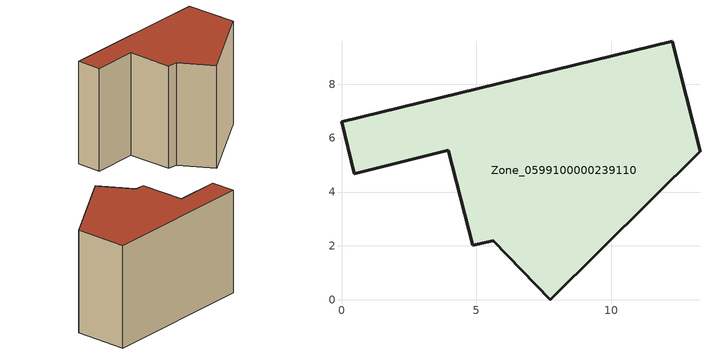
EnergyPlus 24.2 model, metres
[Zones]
Zone_0599100000239110
 floor ground (C_G): 12.27,9.6 13.29,5.52 7.74,0 5.64,2.19 4.87,2.02 3.97,5.56 0.48,4.68 0,6.61 z0
 wall outside (C_F): 13.29,5.52 12.27,9.6 0,6.61 0.48,4.68 3.97,5.56 4.87,2.02 5.64,2.19 7.74,0 13.29,5.52 z0:8.28
 roof outside (C_R): 7.74,0 13.29,5.52 12.27,9.6 0,6.61 0.48,4.68 3.97,5.56 4.87,2.02 5.64,2.19 z8.28
[BUILDING]
Pand.0599100000239110: North Axis=0; Terrain=City; Loads Convergence Tolerance Value=0.04; Temperature Convergence Tolerance Value=0.4; Solar Distribution=FullExterior; Maximum Number of Warmup Days=25; Minimum Number of Warmup Days=1
[Site:Location]
Rotterdam.The.Hague.AP_ZH_NLD Design_Conditions: Latitude=51.96; Longitude=4.45; Time Zone=1; Elevation=-4.5
[SITE:GROUNDTEMPERATURE:BUILDINGSURFACE]
18, 18, 18, 18, 18, 18, 18, 18, 18, 18, 18, 18
[MATERIAL] Thermal Absorptance=0.9; Solar Absorptance=0.7; Visible Absorptance=0.7
Name | Roughness | Thickness | Conductivity | Density | Specific Heat
G.TC.1975-1991 | MediumSmooth | 0.15 | 0.288461 | 540 | 1210
F.TC.1975-1991 | Rough | 0.3 | 0.230769 | 1920 | 840
R.TC.1975-1991 | MediumRough | 0.2 | 0.153846 | 1500 | 1000
[CONSTRUCTION]
C_G: G.TC.1975-1991
C_F: F.TC.1975-1991
C_R: R.TC.1975-1991
[ZONE]
Zone_0599100000239110: Type=1; Multiplier=1; Ceiling Height=Autocalculate; Volume=Autocalculate; Floor Area=autocalculate; Part of Total Floor Area=Yes
[ZONEINFILTRATION:DESIGNFLOWRATE]
Infil_Zone_0599100000239110: Zone or ZoneList or Space or SpaceList=Zone_0599100000239110; Schedule=AlwaysOn; Design Flow Rate Calculation Method=Flow/Area; Flow Rate per Floor Area=0.003; Constant Term Coefficient=1; Temperature Term Coefficient=0; Velocity Term Coefficient=0; Velocity Squared Term Coefficient=0
[HVACTEMPLATE:ZONE:IDEALLOADSAIRSYSTEM]
Zone_0599100000239110: Maximum Heating Supply Air Temperature=50; Minimum Cooling Supply Air Temperature=13; Maximum Heating Supply Air Humidity Ratio=0.0156; Minimum Cooling Supply Air Humidity Ratio=0.0077; Heating Limit=NoLimit; Cooling Limit=NoLimit; Dehumidification Control Type=ConstantSensibleHeatRatio; Cooling Sensible Heat Ratio=0.7; Dehumidification Setpoint=60; Humidification Control Type=None; Humidification Setpoint=30; Outdoor Air Method=None; Outdoor Air Flow Rate per Person=0.00944; Outdoor Air Flow Rate per Zone Floor Area=0; Outdoor Air Flow Rate per Zone=0; Demand Controlled Ventilation Type=None; Outdoor Air Economizer Type=NoEconomizer; Heat Recovery Type=None; Sensible Heat Recovery Effectiveness=0.7; Latent Heat Recovery Effectiveness=0.65
[ZONECONTROL:THERMOSTAT]
ThermostatControl_Zone_0599100000239110: Zone or ZoneList=Zone_0599100000239110; Control Type Schedule=DualSetpointControlType; Control 1=Thermostat_Zone_0599100000239110; Temperature Difference Between Cutout And Setpoint=0
[THERMOSTATSETPOINT:DUALSETPOINT]
Thermostat_Zone_0599100000239110: Heating Setpoint Temperature Schedule=HeatingSetpoint_Zone_0599100000239110; Cooling Setpoint Temperature Schedule=CoolingSetpoint_Zone_0599100000239110
[SCHEDULE:COMPACT]
HeatingSetpoint_Zone_0599100000239110: Through: 12/31, For: AllDays, Until: 24:00, 21
CoolingSetpoint_Zone_0599100000239110: Through: 12/31, For: AllDays, Until: 24:00, 24
DualSetpointControlType: Through: 12/31, For: AllDays, Until: 24:00, 4
AlwaysOn: Through: 12/31, For: AllDays, Until: 24:00, 1
